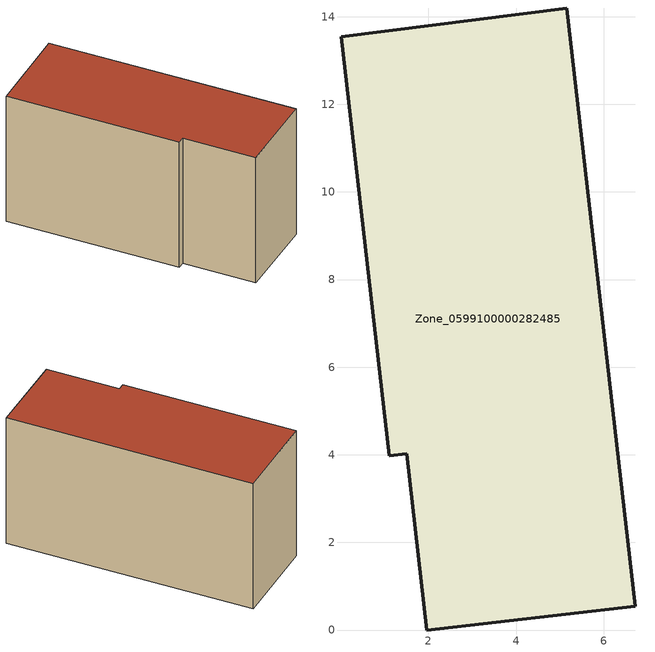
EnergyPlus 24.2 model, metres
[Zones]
Zone_0599100000282485
 floor ground (C_G): 1.97,0 1.5,4.02 1.11,3.98 0.01,13.54 5.15,14.2 6.72,0.54 z0
 wall outside (C_F): 1.5,4.02 1.97,0 6.72,0.54 5.15,14.2 0.01,13.54 1.11,3.98 1.5,4.02 z0:7.63
 roof outside (C_R): 5.15,14.2 0.01,13.54 1.11,3.98 1.5,4.02 1.97,0 6.72,0.54 z7.63
[BUILDING]
Pand.0599100000282485: North Axis=0; Terrain=City; Loads Convergence Tolerance Value=0.04; Temperature Convergence Tolerance Value=0.4; Solar Distribution=FullExterior; Maximum Number of Warmup Days=25; Minimum Number of Warmup Days=1
[Site:Location]
Rotterdam.The.Hague.AP_ZH_NLD Design_Conditions: Latitude=51.96; Longitude=4.45; Time Zone=1; Elevation=-4.5
[SITE:GROUNDTEMPERATURE:BUILDINGSURFACE]
18, 18, 18, 18, 18, 18, 18, 18, 18, 18, 18, 18
[MATERIAL] Thermal Absorptance=0.9; Solar Absorptance=0.7; Visible Absorptance=0.7
Name | Roughness | Thickness | Conductivity | Density | Specific Heat
G.TC.1946-1964 | MediumSmooth | 0.15 | 1 | 540 | 1210
F.TC.1946-1964 | Rough | 0.3 | 0.857143 | 1920 | 840
R.TC.1946-1964 | MediumRough | 0.2 | 0.235294 | 1500 | 1000
[CONSTRUCTION]
C_G: G.TC.1946-1964
C_F: F.TC.1946-1964
C_R: R.TC.1946-1964
[ZONE]
Zone_0599100000282485: Type=1; Multiplier=1; Ceiling Height=Autocalculate; Volume=Autocalculate; Floor Area=autocalculate; Part of Total Floor Area=Yes
[ZONEINFILTRATION:DESIGNFLOWRATE]
Infil_Zone_0599100000282485: Zone or ZoneList or Space or SpaceList=Zone_0599100000282485; Schedule=AlwaysOn; Design Flow Rate Calculation Method=Flow/Area; Flow Rate per Floor Area=0.003; Constant Term Coefficient=1; Temperature Term Coefficient=0; Velocity Term Coefficient=0; Velocity Squared Term Coefficient=0
[HVACTEMPLATE:ZONE:IDEALLOADSAIRSYSTEM]
Zone_0599100000282485: Maximum Heating Supply Air Temperature=50; Minimum Cooling Supply Air Temperature=13; Maximum Heating Supply Air Humidity Ratio=0.0156; Minimum Cooling Supply Air Humidity Ratio=0.0077; Heating Limit=NoLimit; Cooling Limit=NoLimit; Dehumidification Control Type=ConstantSensibleHeatRatio; Cooling Sensible Heat Ratio=0.7; Dehumidification Setpoint=60; Humidification Control Type=None; Humidification Setpoint=30; Outdoor Air Method=None; Outdoor Air Flow Rate per Person=0.00944; Outdoor Air Flow Rate per Zone Floor Area=0; Outdoor Air Flow Rate per Zone=0; Demand Controlled Ventilation Type=None; Outdoor Air Economizer Type=NoEconomizer; Heat Recovery Type=None; Sensible Heat Recovery Effectiveness=0.7; Latent Heat Recovery Effectiveness=0.65
[ZONECONTROL:THERMOSTAT]
ThermostatControl_Zone_0599100000282485: Zone or ZoneList=Zone_0599100000282485; Control Type Schedule=DualSetpointControlType; Control 1=Thermostat_Zone_0599100000282485; Temperature Difference Between Cutout And Setpoint=0
[THERMOSTATSETPOINT:DUALSETPOINT]
Thermostat_Zone_0599100000282485: Heating Setpoint Temperature Schedule=HeatingSetpoint_Zone_0599100000282485; Cooling Setpoint Temperature Schedule=CoolingSetpoint_Zone_0599100000282485
[SCHEDULE:COMPACT]
HeatingSetpoint_Zone_0599100000282485: Through: 12/31, For: AllDays, Until: 24:00, 21
CoolingSetpoint_Zone_0599100000282485: Through: 12/31, For: AllDays, Until: 24:00, 24
DualSetpointControlType: Through: 12/31, For: AllDays, Until: 24:00, 4
AlwaysOn: Through: 12/31, For: AllDays, Until: 24:00, 1
